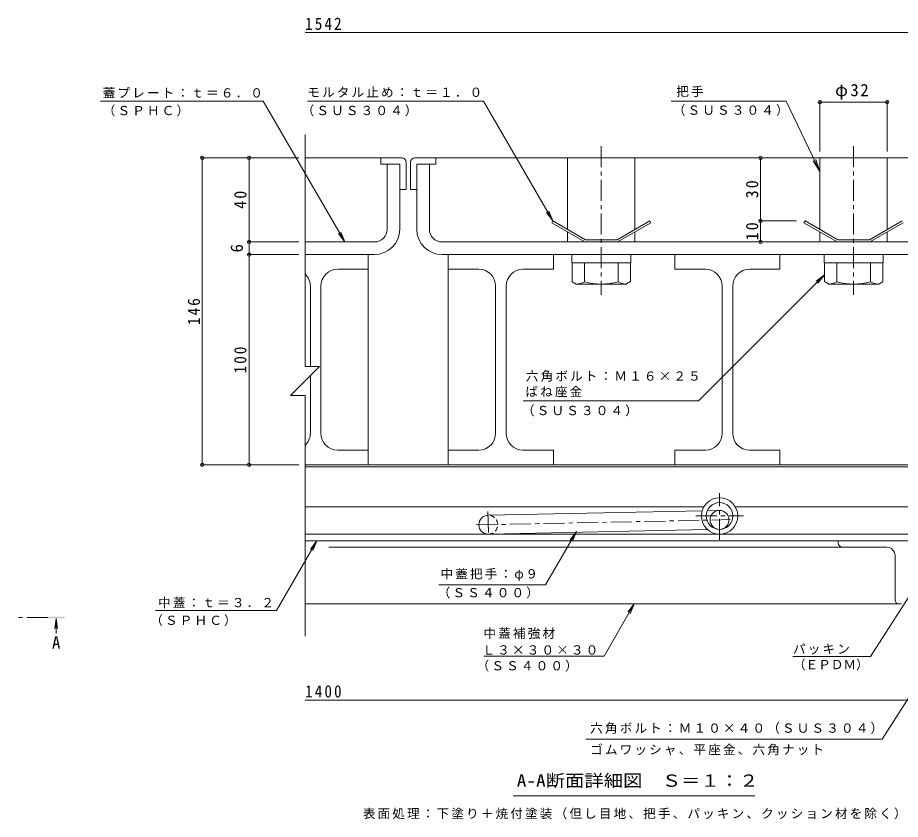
# Model space of a CAD drawing. Units: millimetres on the paper, enlarged 10 times, with parts at other scales. Extents: x -2620 to 2719, y -1962 to 1885.
# Drawn here: x -508 to 1591, y -22 to 1885 of the extents above; entities that cross this region are included whole.
import ezdxf
from ezdxf.enums import TextEntityAlignment as Align

# ---------------------------------------------------------------- set-up
doc = ezdxf.new("R2010")
doc.units = ezdxf.units.MM
doc.header["$LTSCALE"] = 10
doc.header["$PDMODE"] = 32
doc.header["$PDSIZE"] = 8
doc.linetypes.add('CHAIN1', pattern=[8, 5, -1, 1, -1])
doc.linetypes.add('DASHED1', pattern=[1.8, 1.2, -0.6])
for name, color, linetype, lineweight in [('0-2_仕上', 4, 'Continuous', 9), ('0-5_寸法', 7, 'Continuous', 9), ('D-2', 3, 'Continuous', 9), ('D-3', 4, 'Continuous', 9), ('D-5', 7, 'Continuous', 9), ('D-6', 6, 'Continuous', 9), ('D-8', 5, 'Continuous', 5), ('D-9', 134, 'Continuous', 5), ('D-A', 3, 'Continuous', 9), ('D-B', 6, 'Continuous', 9), ('D-C', 2, 'Continuous', 5), ('D-F', 7, 'Continuous', 9)]:
    doc.layers.add(name, color=color, linetype=linetype, lineweight=lineweight)
doc.styles.add('ＭＳ ゴシック', font='')
doc.styles.get('ＭＳ ゴシック').set_extended_font_data('MS Gothic')

msp = doc.modelspace()

# ---------------------------------------------------------------- linework, layer by layer
at = {"layer": '0-2_仕上', "linetype": 'CHAIN1'}
msp.add_line((-436.29, 457.96), (-508.01, 457.96), dxfattribs=at)
at = {"layer": '0-2_仕上'}
for q in [(-419.55, 431.18), (-416.29, 420.36), (-413.02, 431.18)]:
    msp.add_line((-416.29, 455.96), q, dxfattribs=at)
msp.add_solid([(-436.29, 455.96), (-436.29, 459.96), (-396.29, 455.96), (-396.29, 459.96)], dxfattribs=at)
at = {"layer": 'D-2'}
for p, q in [((370.6, 1381.36), (370.6, 1536.36)), ((400.6, 1536.36), (370.6, 1536.36)), ((400.6, 1536.36), (400.6, 1381.36)), ((441.23, 1536.36), (471.23, 1536.36)), ((441.23, 1536.36), (441.23, 1381.36)), ((471.23, 1381.36), (471.23, 1536.36)), ((340.6, 1351.36), (175.57, 1351.36)), ((1858.73, 1351.36), (501.23, 1351.36)), ((175.57, 1321.36), (340.6, 1321.36)), ((501.23, 1321.36), (1858.73, 1321.36))]:
    msp.add_line(p, q, dxfattribs=at)
at = {"layer": 'D-2', "linetype": 'CHAIN1'}
for p, q in [((1161.23, 642.86), (1161.23, 753.84)), ((1104.49, 699.6), (1217.97, 699.6))]:
    msp.add_line(p, q, dxfattribs=at)
at = {"layer": 'D-2'}
for radius in [43.25, 31.75]:
    msp.add_circle((1161.23, 699.6), radius, dxfattribs=at)
for centre, radius, start, end in [((340.6, 1381.36), 30, 270, 0), ((340.6, 1381.36), 60, 270, 0), ((501.23, 1381.36), 60, 180, 270), ((501.23, 1381.36), 30, 180, 270)]:
    msp.add_arc(centre, radius, start, end, dxfattribs=at)
at = {"layer": 'D-3'}
for p, q in [((175.57, 1551.36), (405.6, 1551.36)), ((355.6, 1551.36), (355.6, 1536.36)), ((415.6, 1541.36), (415.6, 1476.36)), ((426.23, 1541.36), (426.23, 1476.36)), ((436.23, 1551.36), (1923.73, 1551.36)), ((441.23, 1536.36), (441.23, 1476.36)), ((486.23, 1536.36), (441.23, 1536.36)), ((486.23, 1551.36), (486.23, 1536.36)), ((400.6, 1476.36), (415.6, 1476.36)), ((441.23, 1476.36), (426.23, 1476.36)), ((764.54, 1401.36), (762.04, 1397.03)), ((762.04, 1397.03), (841.14, 1351.36)), ((764.54, 1401.36), (842.48, 1356.36)), ((995.42, 1401.36), (917.48, 1356.36)), ((997.92, 1397.03), (918.82, 1351.36)), ((995.42, 1401.36), (997.92, 1397.03)), ((1364.54, 1401.36), (1362.04, 1397.03)), ((1362.04, 1397.03), (1441.14, 1351.36)), ((1364.54, 1401.36), (1442.48, 1356.36)), ((1595.42, 1401.36), (1517.48, 1356.36)), ((1597.92, 1397.03), (1518.82, 1351.36)), ((841.14, 1351.36), (918.82, 1351.36)), ((917.48, 1356.36), (842.48, 1356.36)), ((1441.14, 1351.36), (1518.82, 1351.36)), ((1517.48, 1356.36), (1442.48, 1356.36))]:
    msp.add_line(p, q, dxfattribs=at)
msp.add_lwpolyline([(355.6, 1536.36), (400.6, 1536.36), (400.6, 1476.36)], dxfattribs=at)
for centre, start, end in [((405.6, 1541.36), 0, 90), ((436.23, 1541.36), 90, 180)]:
    msp.add_arc(centre, 10, start, end, dxfattribs=at)
at = {"layer": 'D-5'}
for p, q in [((-311.03, 1686.11), (76.15, 1686.11)), ((270.45, 1351.36), (76.15, 1686.11)), ((181.2, 1686.11), (600.13, 1686.11)), ((600.13, 1686.11), (764.54, 1401.36)), ((1319.56, 1686.11), (1046.31, 1686.11)), ((1319.56, 1686.11), (1399.98, 1519.02)), ((1399.98, 1519.02), (1383.55, 1544.12)), ((1399.98, 1519.02), (1390.61, 1547.52)), ((764.54, 1401.36), (749.32, 1421.19)), ((764.54, 1401.36), (754.97, 1424.45)), ((270.45, 1351.36), (255.18, 1371.16)), ((270.45, 1351.36), (260.83, 1374.43)), ((1410.48, 1273.04), (1390.64, 1257.82)), ((1111, 973.56), (694.02, 973.56)), ((821.24, 663), (805.98, 643.21)), ((821.24, 663), (811.62, 639.93)), ((107.23, 474.53), (203.48, 640.35)), ((203.48, 640.35), (188.21, 620.55)), ((203.48, 640.35), (193.86, 617.28)), ((1520.49, 365.23), (1672.22, 603.34)), ((1548.27, 169.22), (1766.68, 511.98)), ((886.53, 366.41), (958.47, 490.35)), ((958.47, 490.35), (943.2, 470.55)), ((958.47, 490.35), (948.85, 467.28)), ((-180.49, 474.53), (107.23, 474.53)), ((600.99, 366.41), (886.53, 366.41)), ((1335.92, 365.23), (1520.49, 365.23)), ((843.4, 169.22), (1548.27, 169.22)), ((1245.24, 34.26), (670.24, 34.26))]:
    msp.add_line(p, q, dxfattribs=at)
for points in [[(1111, 973.56), (1410.48, 1273.04), (1395.26, 1253.2)], [(493.85, 536.09), (747.58, 536.09), (821.24, 663)]]:
    msp.add_lwpolyline(points, dxfattribs=at)
at = {"layer": 'D-6'}
for p, q in [((175.57, 821.36), (1953.73, 821.36)), ((175.57, 816.36), (1953.73, 816.36)), ((1123.85, 721.36), (175.57, 721.36)), ((1198.61, 721.36), (1768.73, 721.36)), ((610.76, 701.35), (1119.79, 711.99)), ((1132.11, 712.25), (1160.76, 712.85)), ((611.7, 656.36), (1132.53, 667.25)), ((1161.23, 667.85), (1161.7, 667.86))]:
    msp.add_line(p, q, dxfattribs=at)
at = {"layer": 'D-6', "linetype": 'CHAIN1'}
for p, q in [((610.57, 710.36), (611.82, 650.48)), ((582.71, 678.26), (1186.51, 690.88))]:
    msp.add_line(p, q, dxfattribs=at)
at = {"layer": 'D-6'}
msp.add_circle((1161.23, 690.35), 22.5, dxfattribs=at)
msp.add_arc((611.23, 678.85), 22.5, 90, 270, dxfattribs=at)
at = {"layer": 'D-6', "linetype": 'DASHED1'}
msp.add_arc((611.23, 678.85), 22.5, 270, 90, dxfattribs=at)
at = {"layer": 'D-8'}
for p, q in [((325.6, 1321.36), (175.57, 1321.36)), ((325.6, 821.36), (325.6, 1321.36)), ((516.23, 1321.36), (516.23, 821.36)), ((1843.73, 1321.36), (516.23, 1321.36)), ((175.57, 821.36), (325.6, 821.36)), ((516.23, 821.36), (1843.73, 821.36))]:
    msp.add_line(p, q, dxfattribs=at)
at = {"layer": 'D-9'}
for p, q in [((175.57, 1321.36), (325.6, 1321.36)), ((325.6, 1321.36), (325.6, 1286.36)), ((253.1, 1286.36), (325.6, 1286.36)), ((588.73, 1286.36), (516.23, 1286.36)), ((693.73, 1286.36), (766.23, 1286.36)), ((810.48, 1301.36), (810.48, 1256.84)), ((839.98, 1256.84), (839.98, 1301.36)), ((919.98, 1256.84), (919.98, 1301.36)), ((949.48, 1301.36), (949.48, 1256.99)), ((1127.48, 1286.36), (1054.98, 1286.36)), ((1232.48, 1286.36), (1304.98, 1286.36)), ((1410.48, 1301.36), (1410.48, 1256.99)), ((1439.98, 1256.84), (1439.98, 1301.36)), ((1519.98, 1256.84), (1519.98, 1301.36)), ((1549.48, 1301.36), (1549.48, 1256.84)), ((188.1, 1055.26), (188.1, 1246.36)), ((213.1, 896.36), (213.1, 1246.36)), ((628.73, 896.36), (628.73, 1246.36)), ((653.73, 896.36), (653.73, 1246.36)), ((819.98, 1251.36), (810.48, 1256.84)), ((819.98, 1251.36), (939.73, 1251.36)), ((939.94, 1251.48), (949.48, 1256.99)), ((1167.48, 896.36), (1167.48, 1246.36)), ((1192.48, 896.36), (1192.48, 1246.36)), ((1420.02, 1251.48), (1410.48, 1256.99)), ((1539.98, 1251.36), (1420.23, 1251.36)), ((1539.98, 1251.36), (1549.48, 1256.84)), ((188.1, 896.36), (188.1, 1033.38)), ((253.1, 856.36), (325.6, 856.36)), ((325.6, 856.36), (325.6, 821.36)), ((516.23, 856.36), (516.23, 821.36)), ((588.73, 856.36), (516.23, 856.36)), ((693.73, 856.36), (766.23, 856.36)), ((766.23, 821.36), (766.23, 856.36)), ((1054.98, 856.36), (1054.98, 821.36)), ((1127.48, 856.36), (1054.98, 856.36)), ((1232.48, 856.36), (1304.98, 856.36)), ((1304.98, 821.36), (1304.98, 856.36)), ((175.57, 821.36), (325.6, 821.36)), ((766.23, 821.36), (516.23, 821.36)), ((1304.98, 821.36), (1054.98, 821.36))]:
    msp.add_line(p, q, dxfattribs=at)
for points in [[(766.23, 1286.36), (766.23, 1321.36), (516.23, 1321.36), (516.23, 1286.36)], [(1304.98, 1286.36), (1304.98, 1321.36), (1054.98, 1321.36), (1054.98, 1286.36)]]:
    msp.add_lwpolyline(points, dxfattribs=at)
for centre, radius, start, end in [((253.1, 1246.36), 40, 90, 180), ((588.73, 1246.36), 40, 0, 90), ((693.73, 1246.36), 40, 90, 180), ((1127.48, 1246.36), 40, 0, 90), ((1232.48, 1246.36), 40, 90, 180), ((148.1, 1246.36), 40, 0, 46.62424), ((821.27, 1285.86), 34.53, 267.86055, 302.81094), ((879.98, 1399.95), 148.6, 254.38446, 285.61554), ((938.69, 1285.86), 34.53, 237.18906, 272.13945), ((1421.27, 1285.86), 34.53, 267.86055, 302.81094), ((1479.98, 1399.95), 148.6, 254.38446, 285.61554), ((1538.69, 1285.86), 34.53, 237.18906, 272.13945), ((148.1, 896.36), 40, 313.37576, 0), ((253.1, 896.36), 40, 180, 270), ((588.73, 896.36), 40, 270, 0), ((693.73, 896.36), 40, 180, 270), ((1127.48, 896.36), 40, 270, 0), ((1232.48, 896.36), 40, 180, 270)]:
    msp.add_arc(centre, radius, start, end, dxfattribs=at)
at = {"layer": 'D-A'}
for p, q in [((1879.23, 656.35), (175.57, 656.35)), ((175.57, 640.35), (1879.23, 640.35))]:
    msp.add_line(p, q, dxfattribs=at)
at = {"layer": 'D-B'}
for p, q in [((1443.73, 640.35), (232.1, 640.35)), ((1443.73, 640.35), (1593.73, 640.35)), ((1443.73, 635.35), (1443.73, 640.35)), ((1453.73, 625.35), (232.1, 625.35)), ((1453.73, 625.35), (1558.73, 625.35)), ((1578.73, 500.35), (1578.73, 605.35)), ((1588.73, 490.35), (175.57, 490.35)), ((1588.73, 490.35), (1593.73, 490.35))]:
    msp.add_line(p, q, dxfattribs=at)
for centre, radius, start, end in [((1453.73, 635.35), 10, 180, 270), ((1558.73, 605.35), 20, 0, 90), ((1588.73, 500.35), 10, 180, 270)]:
    msp.add_arc(centre, radius, start, end, dxfattribs=at)
at = {"layer": 'D-C', "linetype": 'CHAIN1', "lineweight": 9}
for p, q in [((879.98, 1579.03), (879.98, 1225.73)), ((1479.98, 1579.03), (1479.98, 1225.73))]:
    msp.add_line(p, q, dxfattribs=at)
at = {"layer": 'D-C', "lineweight": 9}
for p, q in [((959.98, 1551.36), (799.98, 1551.36)), ((799.98, 1380.89), (799.98, 1551.36)), ((959.98, 1380.89), (959.98, 1551.36)), ((1399.98, 1551.36), (1559.98, 1551.36)), ((1399.98, 1380.89), (1399.98, 1551.36)), ((1559.98, 1380.89), (1559.98, 1551.36)), ((799.98, 1351.36), (799.98, 1375.12)), ((959.98, 1351.36), (959.98, 1375.12)), ((1399.98, 1351.36), (1399.98, 1375.12)), ((1559.98, 1351.36), (1559.98, 1375.12)), ((799.98, 1351.36), (959.98, 1351.36)), ((1559.98, 1351.36), (1399.98, 1351.36))]:
    msp.add_line(p, q, dxfattribs=at)
at = {"layer": 'D-C', "color": 134}
for p, q in [((949.98, 1321.36), (809.98, 1321.36)), ((809.98, 1321.36), (809.98, 1301.36)), ((1409.98, 1321.36), (1549.98, 1321.36)), ((1549.98, 1321.36), (1549.98, 1301.36))]:
    msp.add_line(p, q, dxfattribs=at)
for points in [[(949.98, 1321.36), (949.98, 1301.36), (809.98, 1301.36)], [(1409.98, 1321.36), (1409.98, 1301.36), (1549.98, 1301.36)]]:
    msp.add_lwpolyline(points, dxfattribs=at)
at = {"layer": 'D-F'}
for p, q in [((1998.73, 1849.34), (175.57, 1849.34)), ((1399.98, 1566.35), (1399.98, 1688.98)), ((1399.98, 1683.98), (1559.98, 1683.98)), ((1559.98, 1566.35), (1559.98, 1688.98)), ((175.57, 1607.12), (175.57, 1055.26)), ((160.57, 1551.36), (-71.97, 1551.36)), ((-68.97, 821.36), (-68.97, 1551.36)), ((42.46, 1351.36), (42.46, 1551.36)), ((1258.65, 1401.36), (1258.65, 1551.36)), ((1255.65, 1401.36), (1344.53, 1401.36)), ((1258.65, 1351.36), (1258.65, 1401.36)), ((160.57, 1351.36), (37.46, 1351.36)), ((42.46, 1321.36), (42.46, 1351.36)), ((160.57, 1321.36), (37.46, 1321.36)), ((42.46, 821.36), (42.46, 1321.36)), ((175.57, 986.45), (141.17, 986.45)), ((175.57, 986.45), (175.57, 413.82)), ((-71.97, 821.36), (160.57, 821.36)), ((1643.72, 261.46), (175.57, 261.46))]:
    msp.add_line(p, q, dxfattribs=at)
msp.add_lwpolyline([(175.57, 1055.26), (209.98, 1055.26), (141.17, 986.45)], dxfattribs=at)
for p in [(1399.98, 1683.98), (1559.98, 1683.98), (-68.97, 1551.36), (42.46, 1551.36), (1258.65, 1551.36), (1258.65, 1401.36), (42.46, 1351.36), (1258.65, 1351.36), (42.46, 1321.36), (-68.97, 821.36), (42.46, 821.36)]:
    msp.add_point(p, dxfattribs=at)

# ---------------------------------------------------------------- texts
at = {"layer": '0-5_寸法', "color": 2, "style": 'ＭＳ ゴシック'}
msp.add_text('A', height=29.33, dxfattribs=at).set_placement((-426.29, 375.27), align=Align.BOTTOM_LEFT)
at = {"layer": 'D-5', "style": 'ＭＳ ゴシック'}
msp.add_text('（ＥＰＤＭ）', height=21.99, dxfattribs=at).set_placement((1335.92, 328.67), align=Align.BOTTOM_LEFT)
at = {"layer": 'D-5', "color": 2, "style": 'ＭＳ ゴシック', "width": 1.15}
msp.add_text('A-A断面詳細図\u3000Ｓ＝１：２', height=29.33, dxfattribs=at).set_placement((678.99, 46.76), align=Align.BOTTOM_LEFT)
at = {"layer": 'D-5', "char_height": 21.99, "attachment_point": 7, "style": 'ＭＳ ゴシック'}
for s, insert in [('\\T1.17;モルタル止め：ｔ＝１．０', (180.8, 1695.11)), ('\\T1.17;把手', (1058.4, 1695.95)), ('\\T1.17;蓋プレート：ｔ＝６．０', (-305.7, 1693.66)), ('\\T1.17;（ＳＵＳ３０４）', (1049.99, 1651.04)), ('\\T1.17;（ＳＰＨＣ）', (-305.7, 1649.99)), ('\\T1.17;（ＳＵＳ３０４）', (167.24, 1650.2)), ('\\T1.17;六角ボルト：Ｍ１６×２５', (700.55, 1018.91)), ('\\T1.17;ばね座金', (699.5, 982.19)), ('\\T1.17;（ＳＵＳ３０４）', (691.24, 936.63)), ('\\T1.17;中蓋把手：φ９', (497.57, 544.97)), ('\\T1.17;（ＳＳ４００）', (490.92, 503.44)), ('\\T1.17;中蓋：ｔ＝３．２', (-174.06, 480.23)), ('\\T1.17;（ＳＰＨＣ）', (-192.73, 437.66)), ('\\T1.17;中蓋補強材', (599.71, 406.9)), ('\\T1.17;Ｌ３×３０×３０', (597.36, 369.71)), ('\\T1.17;パッキン', (1335.92, 370.06)), ('\\T1.17;（ＳＳ４００）', (583.52, 329.58)), ('\\T1.17;六角ボルト：Ｍ１０×４０（ＳＵＳ３０４）', (853.54, 181.24)), ('\\T1.17;ゴムワッシャ、平座金、六角ナット', (853.54, 130.42)), ('\\T1.17;表面処理：下塗り＋焼付塗装（但し目地、把手、パッキン、クッション材を除く）', (312.74, -21.87))]:
    msp.add_mtext(s, dxfattribs=dict(at, insert=insert))
at = {"layer": 'D-F', "color": 2, "style": 'ＭＳ ゴシック'}
msp.add_text('6', height=29.33, rotation=90, dxfattribs=at).set_placement((36.46, 1326.36), align=Align.BOTTOM_LEFT)
at = {"layer": 'D-F', "color": 2, "char_height": 29.33, "attachment_point": 7, "style": 'ＭＳ ゴシック'}
for s, insert in [('\\T1.28;\\W0.9;1542', (175.57, 1855.34)), ('\\T1.19;φ32', (1436.23, 1689.98)), ('\\T1.28;\\W0.9;1400', (175.57, 267.46))]:
    msp.add_mtext(s, dxfattribs=dict(at, insert=insert))
at = {"layer": 'D-F', "color": 2, "char_height": 29.33, "attachment_point": 7, "rotation": 90, "style": 'ＭＳ ゴシック'}
for s, insert in [('\\T1.27;\\W0.95;30', (1253.65, 1455.11)), ('\\T1.27;\\W0.95;40', (36.46, 1430.11)), ('\\T1.27;\\W0.95;10', (1253.65, 1355.11)), ('\\T1.27;\\W0.9;146', (-73.97, 1153.86)), ('\\T1.27;\\W0.9;100', (36.46, 1038.86))]:
    msp.add_mtext(s, dxfattribs=dict(at, insert=insert))

doc.saveas('drawing.dxf')
